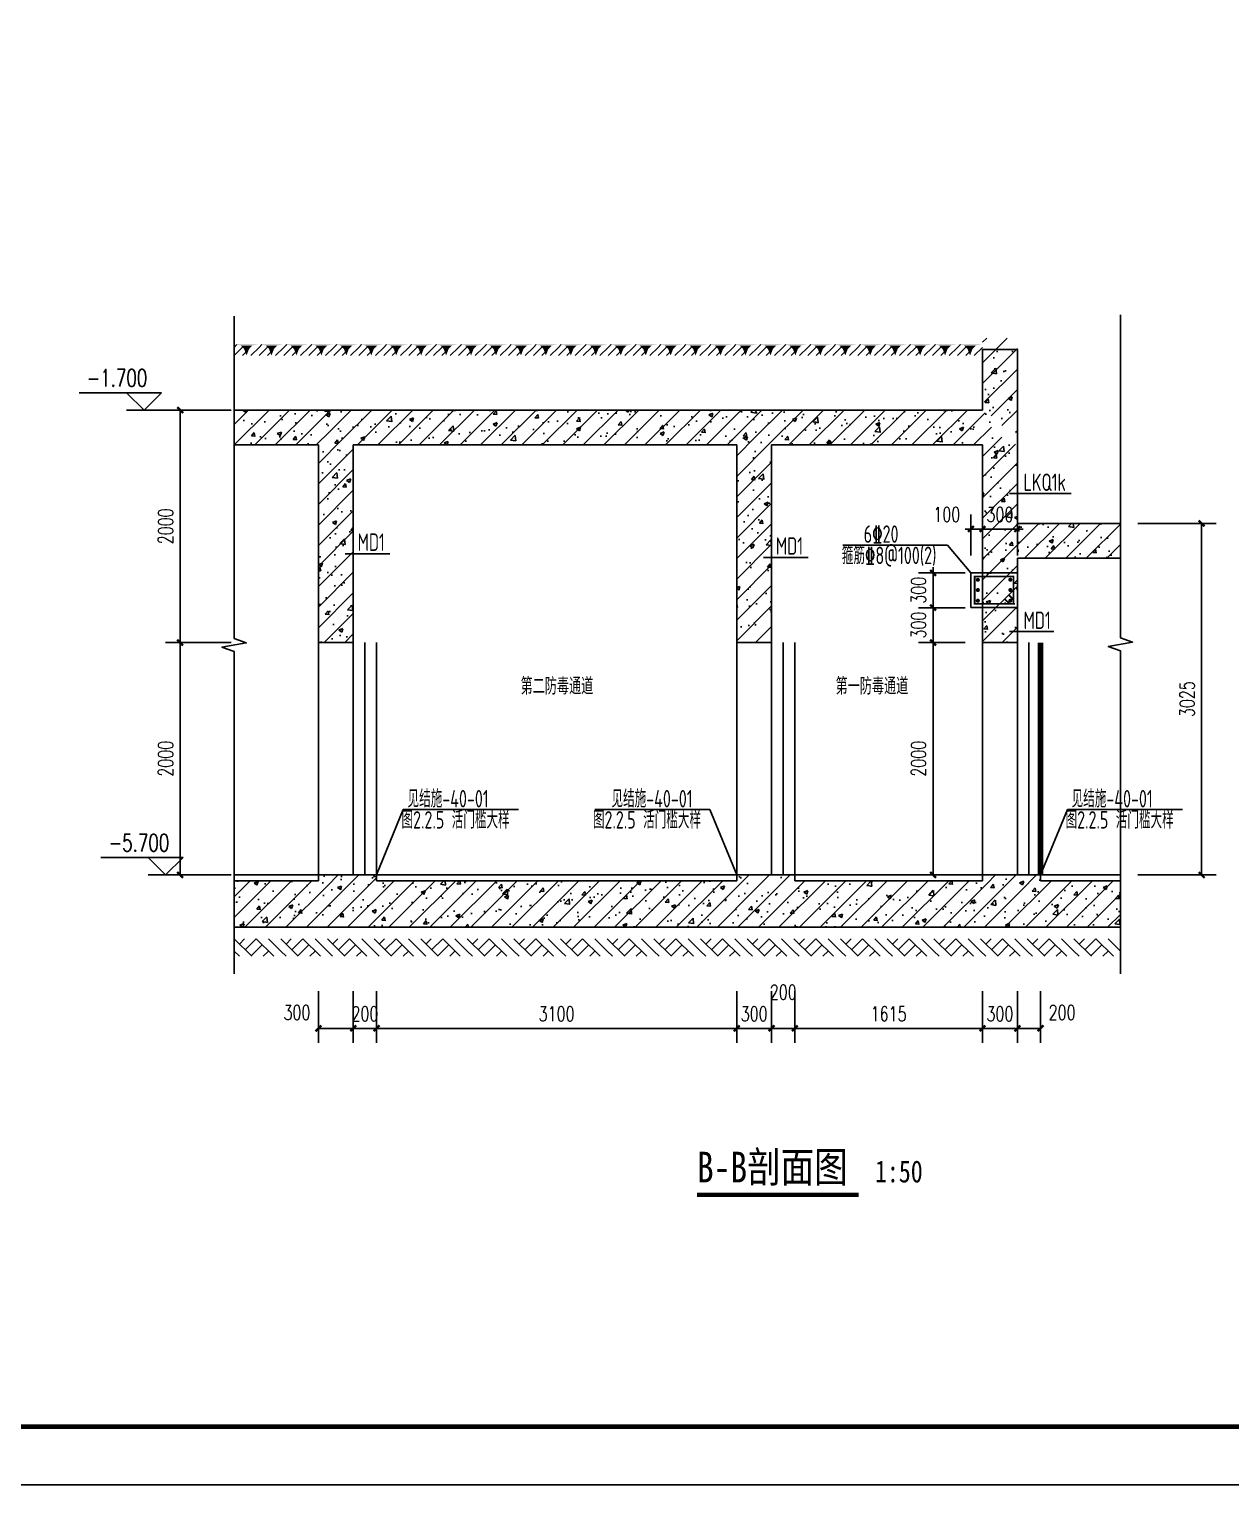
# Model space of a CAD drawing. Extents: x 37906 to 290206, y -18154 to 41246.
# Drawn here: x 133190 to 143533, y 11546 to 24074 of the extents above; entities that cross this region are included whole.
import ezdxf

# ---------------------------------------------------------------- set-up
doc = ezdxf.new("R2010")
doc.units = 0
doc.header["$LTSCALE"] = 1000
doc.header["$MEASUREMENT"] = 0
for name, color, linetype in [('$0$填充', 8, 'Continuous'), ('DIM_ELEV', 3, 'Continuous'), ('DIM_SYMB', 3, 'Continuous'), ('ECA_TK', 7, 'Continuous'), ('PUB_DIM', 3, 'Continuous'), ('PUB_HATCH', 8, 'Continuous'), ('PUB_TEXT', 7, 'Continuous'), ('REIN', 1, 'Continuous'), ('RF-M', 7, 'Continuous'), ('RF-QT', 30, 'Continuous'), ('SURFACE', 6, 'Continuous'), ('TEXT', 7, 'Continuous'), ('tk', 7, 'Continuous'), ('可见线', 7, 'Continuous')]:
    doc.layers.add(name, color=color, linetype=linetype)
doc.layers.add('RF-WZ', color=110, linetype='Continuous', lineweight=0)
doc.styles.add('_TCH_DIM', font='SIMPLEX', dxfattribs={"bigfont": 'GBCBIG'})
doc.styles.add('_TCH_DIM_T3', font='SIMPLEX', dxfattribs={"width": 0.705882, "bigfont": 'GBCBIG'})
doc.styles.add('KING-1', font='GBENOR', dxfattribs={"bigfont": 'GBCBIG'})
doc.styles.get("Standard").update_dxf_attribs({"font": 'tssdeng2.shx', "width": 0.7, "bigfont": 'hztxt.shx'})
doc.styles.add('TSSD_Rein', font='tssdeng2.shx', dxfattribs={"width": 0.7, "bigfont": 'tssdchn.shx'})
doc.styles.add('TYDG_01', font='', dxfattribs={"width": 0.8})
doc.styles.get('TYDG_01').set_extended_font_data('SimSun')
doc.dimstyles.new('_TCH_ARCH&&50', dxfattribs={"dimtxt": 127.5, "dimasz": 50, "dimexe": 125, "dimexo": 150, "dimgap": 61.25, "dimtad": 1, "dimdec": 0, "dimrnd": 5, "dimzin": 0, "dimdsep": 46, "dimtxsty": '_TCH_DIM_T3', "dimblk": 'ARCHTICK', "dimcen": 0.09, "dimclrt": 7, "dimazin": 2, "dimtfac": 1, "dimtdec": 0, "dimtix": 1, "dimtmove": 2, "dimatfit": 3, "dimfxl": 1, "dimtolj": 1, "dimtzin": 0, "dimarcsym": 0})
pattern_1 = [(45, (-1678361.19, -37604.78), (-88.388348, 88.388348), []), (50, (-1678361.2, -37604.78), (358.63009, -31.376067), [37.5, -412.5]), (355, (-1678361.2, -37604.8), (-69.37567, 376.09607), [30, -330]), (100.4514, (-1678331.3, -37607.4), (289.25469, 344.71977), [31.870095, -350.571056]), (46.1842, (-1678361.2, -37504.8), (533.62052, -82.75951), [56.25, -618.75]), (96.6356, (-1678316.7, -37511.7), (467.33135, 487.05894), [47.80514, -525.8565]), (351.1842, (-1678361.2, -37504.8), (467.33097, 487.0593), [45, -495]), (21, (-1678311.2, -37529.78), (298.453526, -201.309445), [37.5, -412.5]), (326, (-1678311.2, -37529.8), (121.657666, 362.57502), [30, -330]), (71.4514, (-1678286.3, -37546.56), (420.111314, 161.26525), [31.870095, -350.571056]), (37.5, (-1678361.19, -37604.78), (6.079928, 166.446927), [0, -326, 0, -335, 0, -331.25]), (7.5, (-1678361.19, -37604.78), (131.534769, 197.205856), [0, -191, 0, -318.5, 0, -126.25]), (327.5, (-1678472.69, -37604.78), (266.911218, -11.277436), [0, -125, 0, -390, 0, -517.5]), (317.5, (-1678522.69, -37604.78), (291.593085, 50.05249), [0, -162.5, 0, -259, 0, -367.5])]
pattern_2 = [(45, (-1678361.19, -37604.78), (-88.388348, 88.388348), []), (50, (-1678361.2, -37604.78), (358.63009, -31.376067), [37.5, -412.5]), (355, (-1678361.2, -37604.8), (-69.37567, 376.09607), [30, -330]), (100.4514, (-1678331.3, -37607.4), (289.25469, 344.71977), [31.870095, -350.571056]), (46.1842, (-1678361.2, -37504.8), (533.62052, -82.75951), [56.25, -618.75]), (96.6356, (-1678316.7, -37511.7), (467.33135, 487.05894), [47.80514, -525.8565]), (351.1842, (-1678361.2, -37504.8), (467.33097, 487.0593), [45, -495]), (21, (-1678311.2, -37529.78), (298.453526, -201.309445), [37.5, -412.5]), (326, (-1678311.2, -37529.8), (121.657666, 362.57502), [30, -330]), (71.4514, (-1678286.3, -37546.56), (420.111314, 161.26525), [31.870095, -350.571056]), (37.5, (-1678361.19, -37604.78), (6.079928, 166.446927), [0, -326, 0, -335, 0, -331.25]), (7.5, (-1678361.19, -37604.78), (131.534769, 197.205856), [0, -191, 0, -318.5, 0, -126.25]), (327.5, (-1678472.69, -37604.78), (266.911218, -11.277436), [0, -125, 0, -390, 0, -517.5]), (317.5, (-1678522.69, -37604.78), (291.593085, 50.05249), [0, -162.5, 0, -259, 0, -367.5])]

# ---------------------------------------------------------------- blocks, each defined once
blk = doc.blocks.new('10B_A1E图框')
at = {"layer": 'ECA_TK'}
blk.add_lwpolyline([(0, 0), (841, 0), (841, 594), (0, 594)], close=True, dxfattribs=at)
at = {"layer": 'ECA_TK', "const_width": 0.8}
blk.add_lwpolyline([(831, 10), (831, 584), (18, 584), (18, 10)], close=True, dxfattribs=at)
blk = doc.blocks.new('_ArchTick')
at = {"color": 0, "linetype": 'ByBlock', "const_width": 0.4}
blk.add_lwpolyline([(-0.5, -0.5), (0.5, 0.5)], dxfattribs=at)
blk = doc.blocks.new('*D171')
at = {"layer": 'Defpoints', "color": 0}
for p in [(142582, 19820), (143281, 19820), (142582, 16795)]:
    blk.add_point(p, dxfattribs=at)
at = {"layer": 'PUB_DIM', "color": 0, "lineweight": -2}
for p, q in [((142732, 19820), (143406, 19820)), ((143281, 16795), (143281, 19820)), ((142732, 16795), (143406, 16795))]:
    blk.add_line(p, q, dxfattribs=at)
at = {"layer": 'PUB_DIM', "color": 0, "lineweight": -2, "xscale": 50, "yscale": 50, "zscale": 50}
for p, rotation in [((143281, 19820), 90), ((143281, 16795), 270)]:
    blk.add_blockref('_ArchTick', p, dxfattribs=dict(at, rotation=rotation))
at = {"layer": 'PUB_DIM', "color": 7, "insert": (143156, 18308), "char_height": 127.5, "attachment_point": 5, "rotation": 90, "style": '_TCH_DIM_T3'}
blk.add_mtext('\\A1;3025', dxfattribs=at)
blk = doc.blocks.new('*D356')
at = {"layer": 'Defpoints', "color": 0}
for p in [(141695, 15945), (141895, 15945), (141895, 15475)]:
    blk.add_point(p, dxfattribs=at)
at = {"layer": 'PUB_DIM', "color": 0, "lineweight": -2}
for p, q in [((141695, 15795), (141695, 15350)), ((141895, 15795), (141895, 15350)), ((141695, 15475), (141895, 15475))]:
    blk.add_line(p, q, dxfattribs=at)
at = {"layer": 'PUB_DIM', "color": 0, "lineweight": -2, "xscale": 50, "yscale": 50, "zscale": 50, "rotation": 180}
blk.add_blockref('_ArchTick', (141695, 15475), dxfattribs=at)
at = {"layer": 'PUB_DIM', "color": 0, "lineweight": -2, "xscale": 50, "yscale": 50, "zscale": 50}
blk.add_blockref('_ArchTick', (141895, 15475), dxfattribs=at)
at = {"layer": 'PUB_DIM', "color": 7, "insert": (142080, 15612), "char_height": 127.5, "attachment_point": 5, "style": '_TCH_DIM_T3'}
blk.add_mtext('\\A1;200', dxfattribs=at)
blk = doc.blocks.new('*D357')
at = {"layer": 'Defpoints', "color": 0}
for p in [(141395, 15945), (141695, 15945), (141695, 15475)]:
    blk.add_point(p, dxfattribs=at)
at = {"layer": 'PUB_DIM', "color": 0, "lineweight": -2}
for p, q in [((141395, 15795), (141395, 15350)), ((141695, 15795), (141695, 15350)), ((141395, 15475), (141345, 15475)), ((141395, 15475), (141695, 15475)), ((141695, 15475), (141745, 15475))]:
    blk.add_line(p, q, dxfattribs=at)
at = {"layer": 'PUB_DIM', "color": 0, "lineweight": -2, "xscale": 50, "yscale": 50, "zscale": 50}
blk.add_blockref('_ArchTick', (141395, 15475), dxfattribs=at)
at = {"layer": 'PUB_DIM', "color": 0, "lineweight": -2, "xscale": 50, "yscale": 50, "zscale": 50, "rotation": 180}
blk.add_blockref('_ArchTick', (141695, 15475), dxfattribs=at)
at = {"layer": 'PUB_DIM', "color": 7, "insert": (141545, 15600), "char_height": 127.5, "attachment_point": 5, "style": '_TCH_DIM_T3'}
blk.add_mtext('\\A1;300', dxfattribs=at)
blk = doc.blocks.new('*D358')
at = {"layer": 'Defpoints', "color": 0}
for p in [(139780, 15945), (141395, 15945), (141395, 15475)]:
    blk.add_point(p, dxfattribs=at)
at = {"layer": 'PUB_DIM', "color": 0, "lineweight": -2}
for p, q in [((139780, 15795), (139780, 15350)), ((141395, 15795), (141395, 15350)), ((139780, 15475), (141395, 15475))]:
    blk.add_line(p, q, dxfattribs=at)
at = {"layer": 'PUB_DIM', "color": 0, "lineweight": -2, "xscale": 50, "yscale": 50, "zscale": 50, "rotation": 180}
blk.add_blockref('_ArchTick', (139780, 15475), dxfattribs=at)
at = {"layer": 'PUB_DIM', "color": 0, "lineweight": -2, "xscale": 50, "yscale": 50, "zscale": 50}
blk.add_blockref('_ArchTick', (141395, 15475), dxfattribs=at)
at = {"layer": 'PUB_DIM', "color": 7, "insert": (140587, 15600), "char_height": 127.5, "attachment_point": 5, "style": '_TCH_DIM_T3'}
blk.add_mtext('\\A1;1615', dxfattribs=at)
blk = doc.blocks.new('*D359')
at = {"layer": 'Defpoints', "color": 0}
for p in [(139580, 15945), (139780, 15945), (139780, 15475)]:
    blk.add_point(p, dxfattribs=at)
at = {"layer": 'PUB_DIM', "color": 0, "lineweight": -2}
for p, q in [((139580, 15795), (139580, 15350)), ((139780, 15795), (139780, 15350)), ((139580, 15475), (139780, 15475))]:
    blk.add_line(p, q, dxfattribs=at)
at = {"layer": 'PUB_DIM', "color": 0, "lineweight": -2, "xscale": 50, "yscale": 50, "zscale": 50, "rotation": 180}
blk.add_blockref('_ArchTick', (139580, 15475), dxfattribs=at)
at = {"layer": 'PUB_DIM', "color": 0, "lineweight": -2, "xscale": 50, "yscale": 50, "zscale": 50}
blk.add_blockref('_ArchTick', (139780, 15475), dxfattribs=at)
at = {"layer": 'PUB_DIM', "color": 7, "insert": (139680, 15787), "char_height": 127.5, "attachment_point": 5, "style": '_TCH_DIM_T3'}
blk.add_mtext('\\A1;200', dxfattribs=at)
blk = doc.blocks.new('*D360')
at = {"layer": 'Defpoints', "color": 0}
for p in [(139280, 15945), (139580, 15945), (139580, 15475)]:
    blk.add_point(p, dxfattribs=at)
at = {"layer": 'PUB_DIM', "color": 0, "lineweight": -2}
for p, q in [((139280, 15795), (139280, 15350)), ((139580, 15795), (139580, 15350)), ((139280, 15475), (139230, 15475)), ((139280, 15475), (139580, 15475)), ((139580, 15475), (139630, 15475))]:
    blk.add_line(p, q, dxfattribs=at)
at = {"layer": 'PUB_DIM', "color": 0, "lineweight": -2, "xscale": 50, "yscale": 50, "zscale": 50}
blk.add_blockref('_ArchTick', (139280, 15475), dxfattribs=at)
at = {"layer": 'PUB_DIM', "color": 0, "lineweight": -2, "xscale": 50, "yscale": 50, "zscale": 50, "rotation": 180}
blk.add_blockref('_ArchTick', (139580, 15475), dxfattribs=at)
at = {"layer": 'PUB_DIM', "color": 7, "insert": (139430, 15600), "char_height": 127.5, "attachment_point": 5, "style": '_TCH_DIM_T3'}
blk.add_mtext('\\A1;300', dxfattribs=at)
blk = doc.blocks.new('*D361')
at = {"layer": 'Defpoints', "color": 0}
for p in [(136180, 15945), (139280, 15945), (139280, 15475)]:
    blk.add_point(p, dxfattribs=at)
at = {"layer": 'PUB_DIM', "color": 0, "lineweight": -2}
for p, q in [((136180, 15795), (136180, 15350)), ((139280, 15795), (139280, 15350)), ((136180, 15475), (139280, 15475))]:
    blk.add_line(p, q, dxfattribs=at)
at = {"layer": 'PUB_DIM', "color": 0, "lineweight": -2, "xscale": 50, "yscale": 50, "zscale": 50, "rotation": 180}
blk.add_blockref('_ArchTick', (136180, 15475), dxfattribs=at)
at = {"layer": 'PUB_DIM', "color": 0, "lineweight": -2, "xscale": 50, "yscale": 50, "zscale": 50}
blk.add_blockref('_ArchTick', (139280, 15475), dxfattribs=at)
at = {"layer": 'PUB_DIM', "color": 7, "insert": (137730, 15600), "char_height": 127.5, "attachment_point": 5, "style": '_TCH_DIM_T3'}
blk.add_mtext('\\A1;3100', dxfattribs=at)
blk = doc.blocks.new('*D362')
at = {"layer": 'Defpoints', "color": 0}
for p in [(135980, 15945), (136180, 15945), (136180, 15475)]:
    blk.add_point(p, dxfattribs=at)
at = {"layer": 'PUB_DIM', "color": 0, "lineweight": -2}
for p, q in [((135980, 15795), (135980, 15350)), ((136180, 15795), (136180, 15350)), ((135980, 15475), (135930, 15475)), ((135980, 15475), (136180, 15475)), ((136180, 15475), (136230, 15475))]:
    blk.add_line(p, q, dxfattribs=at)
at = {"layer": 'PUB_DIM', "color": 0, "lineweight": -2, "xscale": 50, "yscale": 50, "zscale": 50}
blk.add_blockref('_ArchTick', (135980, 15475), dxfattribs=at)
at = {"layer": 'PUB_DIM', "color": 0, "lineweight": -2, "xscale": 50, "yscale": 50, "zscale": 50, "rotation": 180}
blk.add_blockref('_ArchTick', (136180, 15475), dxfattribs=at)
at = {"layer": 'PUB_DIM', "color": 7, "insert": (136080, 15600), "char_height": 127.5, "attachment_point": 5, "style": '_TCH_DIM_T3'}
blk.add_mtext('\\A1;200', dxfattribs=at)
blk = doc.blocks.new('*D363')
at = {"layer": 'Defpoints', "color": 0}
for p in [(135680, 15945), (135980, 15945), (135980, 15475)]:
    blk.add_point(p, dxfattribs=at)
at = {"layer": 'PUB_DIM', "color": 0, "lineweight": -2}
for p, q in [((135680, 15795), (135680, 15350)), ((135980, 15795), (135980, 15350)), ((135680, 15475), (135980, 15475))]:
    blk.add_line(p, q, dxfattribs=at)
at = {"layer": 'PUB_DIM', "color": 0, "lineweight": -2, "xscale": 50, "yscale": 50, "zscale": 50, "rotation": 180}
blk.add_blockref('_ArchTick', (135680, 15475), dxfattribs=at)
at = {"layer": 'PUB_DIM', "color": 0, "lineweight": -2, "xscale": 50, "yscale": 50, "zscale": 50}
blk.add_blockref('_ArchTick', (135980, 15475), dxfattribs=at)
at = {"layer": 'PUB_DIM', "color": 7, "insert": (135495, 15612), "char_height": 127.5, "attachment_point": 5, "style": '_TCH_DIM_T3'}
blk.add_mtext('\\A1;300', dxfattribs=at)
blk = doc.blocks.new('*D364')
at = {"layer": 'Defpoints', "color": 0}
for p in [(134490, 20795), (135080, 20795), (135080, 18795)]:
    blk.add_point(p, dxfattribs=at)
at = {"layer": 'PUB_DIM', "color": 0, "lineweight": -2}
for p, q in [((134930, 20795), (134365, 20795)), ((134490, 18795), (134490, 20795)), ((134930, 18795), (134365, 18795))]:
    blk.add_line(p, q, dxfattribs=at)
at = {"layer": 'PUB_DIM', "color": 0, "lineweight": -2, "xscale": 50, "yscale": 50, "zscale": 50}
for p, rotation in [((134490, 20795), 90), ((134490, 18795), 270)]:
    blk.add_blockref('_ArchTick', p, dxfattribs=dict(at, rotation=rotation))
at = {"layer": 'PUB_DIM', "color": 7, "insert": (134365, 19795), "char_height": 127.5, "attachment_point": 5, "rotation": 90, "style": '_TCH_DIM_T3'}
blk.add_mtext('\\A1;2000', dxfattribs=at)
blk = doc.blocks.new('*D365')
at = {"layer": 'Defpoints', "color": 0}
for p in [(134490, 18795), (135080, 18795), (135080, 16795)]:
    blk.add_point(p, dxfattribs=at)
at = {"layer": 'PUB_DIM', "color": 0, "lineweight": -2}
for p, q in [((134930, 18795), (134365, 18795)), ((134490, 16795), (134490, 18795)), ((134930, 16795), (134365, 16795))]:
    blk.add_line(p, q, dxfattribs=at)
at = {"layer": 'PUB_DIM', "color": 0, "lineweight": -2, "xscale": 50, "yscale": 50, "zscale": 50}
for p, rotation in [((134490, 18795), 90), ((134490, 16795), 270)]:
    blk.add_blockref('_ArchTick', p, dxfattribs=dict(at, rotation=rotation))
at = {"layer": 'PUB_DIM', "color": 7, "insert": (134365, 17795), "char_height": 127.5, "attachment_point": 5, "rotation": 90, "style": '_TCH_DIM_T3'}
blk.add_mtext('\\A1;2000', dxfattribs=at)
blk = doc.blocks.new('$LinePat$素土夯实')
at = {"color": 0}
for p, q in [((0, -210), (210, 0)), ((120, -300), (420, 0)), ((420, 0), (608, -188)), ((495, -300), (795, 0)), ((615, 0), (705, -90)), ((210, -210), (300, -300)), ((315, -105), (502, -293)), ((705, -300), (795, -210))]:
    blk.add_line(p, q, dxfattribs=at)
blk = doc.blocks.new('$LinePat$自然土壤')
at = {"color": 0}
for p, q in [((0, -90), (71, -19)), ((0, -300), (211, -89)), ((210, -300), (286, -224)), ((420, -300), (630, -90))]:
    blk.add_line(p, q, dxfattribs=at)
for points in [[(0, 0), (630, 0), (168, -45), (462, -45)], [(168, -45), (462, -45), (252, -132), (378, -132)], [(252, -132), (378, -132), (315, -300)]]:
    blk.add_solid(points, dxfattribs=at)
blk = doc.blocks.new('*D1051')
at = {"layer": 'Defpoints', "color": 0}
for p in [(141395, 19772), (141295, 19395), (141395, 19395)]:
    blk.add_point(p, dxfattribs=at)
at = {"layer": 'PUB_DIM', "color": 0, "lineweight": -2}
for p, q in [((141295, 19545), (141295, 19897)), ((141395, 19545), (141395, 19897)), ((141295, 19772), (141245, 19772)), ((141295, 19772), (141395, 19772)), ((141395, 19772), (141445, 19772))]:
    blk.add_line(p, q, dxfattribs=at)
at = {"layer": 'PUB_DIM', "color": 0, "lineweight": -2, "xscale": 50, "yscale": 50, "zscale": 50}
blk.add_blockref('_ArchTick', (141295, 19772), dxfattribs=at)
at = {"layer": 'PUB_DIM', "color": 0, "lineweight": -2, "xscale": 50, "yscale": 50, "zscale": 50, "rotation": 180}
blk.add_blockref('_ArchTick', (141395, 19772), dxfattribs=at)
at = {"layer": 'PUB_DIM', "color": 7, "insert": (141088, 19897), "char_height": 127.5, "attachment_point": 5, "style": '_TCH_DIM_T3'}
blk.add_mtext('\\A1;100', dxfattribs=at)
blk = doc.blocks.new('*D1052')
at = {"layer": 'Defpoints', "color": 0}
for p in [(141695, 19772), (141395, 19395), (141695, 19395)]:
    blk.add_point(p, dxfattribs=at)
at = {"layer": 'PUB_DIM', "color": 0, "lineweight": -2}
for p, q in [((141395, 19545), (141395, 19897)), ((141695, 19545), (141695, 19897)), ((141395, 19772), (141345, 19772)), ((141395, 19772), (141695, 19772)), ((141695, 19772), (141745, 19772))]:
    blk.add_line(p, q, dxfattribs=at)
at = {"layer": 'PUB_DIM', "color": 0, "lineweight": -2, "xscale": 50, "yscale": 50, "zscale": 50}
blk.add_blockref('_ArchTick', (141395, 19772), dxfattribs=at)
at = {"layer": 'PUB_DIM', "color": 0, "lineweight": -2, "xscale": 50, "yscale": 50, "zscale": 50, "rotation": 180}
blk.add_blockref('_ArchTick', (141695, 19772), dxfattribs=at)
at = {"layer": 'PUB_DIM', "color": 7, "insert": (141545, 19897), "char_height": 127.5, "attachment_point": 5, "style": '_TCH_DIM_T3'}
blk.add_mtext('\\A1;300', dxfattribs=at)
blk = doc.blocks.new('*D1053')
at = {"layer": 'Defpoints', "color": 0}
for p in [(140970, 19095), (141395, 19095), (141395, 18795)]:
    blk.add_point(p, dxfattribs=at)
at = {"layer": 'PUB_DIM', "color": 0, "lineweight": -2}
for p, q in [((141245, 19095), (140845, 19095)), ((140970, 19095), (140970, 19145)), ((140970, 18795), (140970, 19095)), ((141245, 18795), (140845, 18795)), ((140970, 18795), (140970, 18745))]:
    blk.add_line(p, q, dxfattribs=at)
at = {"layer": 'PUB_DIM', "color": 0, "lineweight": -2, "xscale": 50, "yscale": 50, "zscale": 50}
for p, rotation in [((140970, 19095), 270), ((140970, 18795), 90)]:
    blk.add_blockref('_ArchTick', p, dxfattribs=dict(at, rotation=rotation))
at = {"layer": 'PUB_DIM', "color": 7, "insert": (140845, 18945), "char_height": 127.5, "attachment_point": 5, "rotation": 90, "style": '_TCH_DIM_T3'}
blk.add_mtext('\\A1;300', dxfattribs=at)
blk = doc.blocks.new('*D1054')
at = {"layer": 'Defpoints', "color": 0}
for p in [(140970, 19395), (141395, 19395), (141395, 19095)]:
    blk.add_point(p, dxfattribs=at)
at = {"layer": 'PUB_DIM', "color": 0, "lineweight": -2}
for p, q in [((140970, 19395), (140970, 19445)), ((141245, 19395), (140845, 19395)), ((140970, 19095), (140970, 19395)), ((141245, 19095), (140845, 19095)), ((140970, 19095), (140970, 19045))]:
    blk.add_line(p, q, dxfattribs=at)
at = {"layer": 'PUB_DIM', "color": 0, "lineweight": -2, "xscale": 50, "yscale": 50, "zscale": 50}
for p, rotation in [((140970, 19395), 270), ((140970, 19095), 90)]:
    blk.add_blockref('_ArchTick', p, dxfattribs=dict(at, rotation=rotation))
at = {"layer": 'PUB_DIM', "color": 7, "insert": (140845, 19245), "char_height": 127.5, "attachment_point": 5, "rotation": 90, "style": '_TCH_DIM_T3'}
blk.add_mtext('\\A1;300', dxfattribs=at)
blk = doc.blocks.new('*D1055')
at = {"layer": 'Defpoints', "color": 0}
for p in [(141395, 18795), (140970, 16795), (141395, 16795)]:
    blk.add_point(p, dxfattribs=at)
at = {"layer": 'PUB_DIM', "color": 0, "lineweight": -2}
for p, q in [((141245, 18795), (140845, 18795)), ((140970, 18795), (140970, 16795)), ((141245, 16795), (140845, 16795))]:
    blk.add_line(p, q, dxfattribs=at)
at = {"layer": 'PUB_DIM', "color": 0, "lineweight": -2, "xscale": 50, "yscale": 50, "zscale": 50}
for p, rotation in [((140970, 18795), 90), ((140970, 16795), 270)]:
    blk.add_blockref('_ArchTick', p, dxfattribs=dict(at, rotation=rotation))
at = {"layer": 'PUB_DIM', "color": 7, "insert": (140845, 17795), "char_height": 127.5, "attachment_point": 5, "rotation": 90, "style": '_TCH_DIM_T3'}
blk.add_mtext('\\A1;2000', dxfattribs=at)

msp = doc.modelspace()

# ---------------------------------------------------------------- hatches: boundary and pattern name
at = {"layer": 'PUB_HATCH'}
h = msp.add_hatch(dxfattribs=at)
h.set_pattern_fill('钢筋混凝土', color=256, scale=50, style=0)
h.set_pattern_definition([(45, (-1678361.19, -37504.78), (-88.388348, 88.388348), []), (50, (-1678361.2, -37504.78), (358.63009, -31.376067), [37.5, -412.5]), (355, (-1678361.2, -37504.8), (-69.37567, 376.09607), [30, -330]), (100.4514, (-1678331.3, -37507.4), (289.25469, 344.71977), [31.870095, -350.571056]), (46.1842, (-1678361.2, -37404.8), (533.62052, -82.75951), [56.25, -618.75]), (96.6356, (-1678316.7, -37411.7), (467.33135, 487.05894), [47.80514, -525.8565]), (351.1842, (-1678361.2, -37404.8), (467.33097, 487.0593), [45, -495]), (21, (-1678311.2, -37429.78), (298.453526, -201.309445), [37.5, -412.5]), (326, (-1678311.2, -37429.8), (121.657666, 362.57502), [30, -330]), (71.4514, (-1678286.3, -37446.56), (420.111314, 161.26525), [31.870095, -350.571056]), (37.5, (-1678361.19, -37504.78), (6.079928, 166.446927), [0, -326, 0, -335, 0, -331.25]), (7.5, (-1678361.19, -37504.78), (131.534769, 197.205856), [0, -191, 0, -318.5, 0, -126.25]), (327.5, (-1678472.69, -37504.78), (266.911218, -11.277436), [0, -125, 0, -390, 0, -517.5]), (317.5, (-1678522.69, -37504.78), (291.593085, 50.05249), [0, -162.5, 0, -259, 0, -367.5])])
h.paths.add_polyline_path([(141495, 20695.1), (141695, 20595.1), (141695, 21415.3), (141395, 21415.3), (141395, 20895.1)])
h = msp.add_hatch(dxfattribs=at)
h.set_pattern_fill('钢筋混凝土', color=256, scale=50, style=0)
h.set_pattern_definition(pattern_2)
h.paths.add_polyline_path([(135779.9, 20595.1), (135679.9, 20795.1), (134953.9, 20795.1), (134953.9, 20495.1), (135679.9, 20495.1)])
h = msp.add_hatch(dxfattribs=at)
h.set_pattern_fill('钢筋混凝土', color=256, scale=50, style=0)
h.set_pattern_definition(pattern_2)
h.paths.add_polyline_path([(139379.9, 20595.1), (139279.9, 20795.1), (135679.9, 20795.1), (135779.9, 20595.1), (135979.9, 20495.1), (139279.9, 20495.1)])
h = msp.add_hatch(dxfattribs=at)
h.set_pattern_fill('钢筋混凝土', color=256, scale=50, style=0)
h.set_pattern_definition(pattern_2)
h.paths.add_polyline_path([(141495, 20695.1), (141395, 20795.1), (139279.9, 20795.1), (139379.9, 20595.1), (139579.9, 20495.1), (141395, 20495.1)])
h = msp.add_hatch(dxfattribs=at)
h.set_pattern_fill('钢筋混凝土', color=256, scale=50, style=0)
h.set_pattern_definition(pattern_1)
h.paths.add_polyline_path([(135979.9, 18795.1), (135979.9, 20495.1), (135779.9, 20595.1), (135679.9, 20495.1), (135679.9, 18795.1)])
h = msp.add_hatch(dxfattribs=at)
h.set_pattern_fill('钢筋混凝土', color=256, scale=50, style=0)
h.set_pattern_definition(pattern_1)
h.paths.add_polyline_path([(139579.9, 18795.1), (139579.9, 20495.1), (139379.9, 20595.1), (139279.9, 20495.1), (139279.9, 18795.1)])
h = msp.add_hatch(dxfattribs=at)
h.set_pattern_fill('钢筋混凝土', color=256, scale=50, style=0)
h.set_pattern_definition(pattern_1)
h.paths.add_polyline_path([(141595, 19620.1), (141695, 19820.1), (141695, 20495.1), (141495, 20595.1), (141395, 20495.1), (141395, 19520.1)])
h = msp.add_hatch(dxfattribs=at)
h.set_pattern_fill('钢筋混凝土', color=256, scale=50, style=0)
h.set_pattern_definition(pattern_1)
h.paths.add_polyline_path([(142582.2, 19820.1), (141695, 19820.1), (141595, 19620.1), (141695, 19520.1), (142582.2, 19520.1)])
h = msp.add_hatch(dxfattribs=at)
h.set_pattern_fill('钢筋混凝土', color=256, scale=50, style=0)
h.set_pattern_definition(pattern_1)
h.paths.add_polyline_path([(141695, 18795.1), (141695, 19520.1), (141595, 19620.1), (141395, 19520.1), (141395, 18795.1)])
h = msp.add_hatch(dxfattribs=at)
h.set_pattern_fill('钢筋混凝土', color=256, scale=50, style=0)
h.set_pattern_definition(pattern_1)
h.paths.add_polyline_path([(135913.2, 16611.8), (136179.9, 16745.1), (136179.9, 16795.1), (135679.9, 16795.1), (135679.9, 16745.1)])
h = msp.add_hatch(dxfattribs=at)
h.set_pattern_fill('钢筋混凝土', color=256, scale=50, style=0)
h.set_pattern_definition(pattern_1)
h.paths.add_polyline_path([(139513.2, 16611.8), (139779.9, 16745.1), (139779.9, 16795.1), (139279.9, 16795.1), (139279.9, 16745.1)])
h = msp.add_hatch(dxfattribs=at)
h.set_pattern_fill('钢筋混凝土', color=256, scale=50, style=0)
h.set_pattern_definition(pattern_1)
h.paths.add_polyline_path([(141628.3, 16611.8), (141895, 16745.1), (141895, 16795.1), (141395, 16795.1), (141395, 16745.1)])
h = msp.add_hatch(dxfattribs=at)
h.set_pattern_fill('钢筋混凝土', color=256, scale=50, style=0)
h.set_pattern_definition(pattern_1)
h.paths.add_polyline_path([(135913.2, 16611.8), (135679.9, 16745.1), (134953.9, 16745.1), (134953.9, 16345.1), (135879.9, 16345.1)])
h = msp.add_hatch(dxfattribs=at)
h.set_pattern_fill('钢筋混凝土', color=256, scale=50, style=0)
h.set_pattern_definition(pattern_1)
h.paths.add_polyline_path([(139513.2, 16611.8), (139279.9, 16745.1), (136179.9, 16745.1), (135913.2, 16611.8), (135879.9, 16345.1), (139479.9, 16345.1)])
h = msp.add_hatch(dxfattribs=at)
h.set_pattern_fill('钢筋混凝土', color=256, scale=50, style=0)
h.set_pattern_definition(pattern_1)
h.paths.add_polyline_path([(141628.3, 16611.8), (141395, 16745.1), (139779.9, 16745.1), (139513.2, 16611.8), (139479.9, 16345.1), (141595, 16345.1)])
h = msp.add_hatch(dxfattribs=at)
h.set_pattern_fill('钢筋混凝土', color=256, scale=50, style=0)
h.set_pattern_definition(pattern_1)
h.paths.add_polyline_path([(142582.2, 16745.1), (141895, 16745.1), (141628.3, 16611.8), (141595, 16345.1), (142582.2, 16345.1)])

# ---------------------------------------------------------------- linework, layer by layer
for p, q in [((142159.3, 20078.1), (141626.1, 20078.2)), ((136293.7, 19558.9), (135910.5, 19558.9)), ((139893.7, 19526.3), (139510.5, 19526.3)), ((142009.4, 18890.5), (141626.1, 18890.6))]:
    msp.add_line(p, q)
at = {"layer": 'DIM_ELEV'}
for p, q in [((134329.1, 20945.1), (133620.6, 20945.1)), ((134179.1, 20795.1), (134029.1, 20945.1)), ((134179.1, 20795.1), (134329.1, 20945.1)), ((134529.1, 20795.1), (134029.1, 20795.1)), ((134514.8, 16945.1), (133806.4, 16945.1)), ((134364.8, 16795.1), (134214.8, 16945.1)), ((134364.8, 16795.1), (134514.8, 16945.1)), ((134714.8, 16795.1), (134214.8, 16795.1))]:
    msp.add_line(p, q, dxfattribs=at)
at = {"layer": 'DIM_SYMB'}
for points in [[(134953.9, 21603.3), (134953.9, 18830.5), (135058.9, 18792.3), (134848.9, 18755.2), (134953.9, 18718), (134953.9, 15945.1)], [(142582.2, 21615.7), (142582.2, 18836.7), (142687.2, 18798.5), (142477.2, 18761.4), (142582.2, 18724.2), (142582.2, 15945.1)]]:
    msp.add_lwpolyline(points, dxfattribs=at)
at = {"layer": 'DIM_SYMB', "const_width": 35}
msp.add_lwpolyline([(138937.6, 14042.1), (140329.6, 14042.1)], dxfattribs=at)
at = {"layer": 'REIN', "const_width": 15}
msp.add_lwpolyline([(141662.5, 19362.6), (141662.5, 19127.6), (141327.5, 19127.6), (141327.5, 19362.6)], close=True, dxfattribs=at)
at = {"layer": 'REIN', "const_width": 17.5}
for points in [[(141363.8, 19334.9, -1), (141346.3, 19334.9, -1)], [(141626.2, 19334.9, 1), (141643.7, 19334.9, 1)], [(141363.8, 19246.8, -1), (141346.3, 19246.8, -1)], [(141363.8, 19154.9, -1), (141346.3, 19154.9, -1)], [(141626.2, 19246.8, 1), (141643.7, 19246.8, 1)], [(141626.2, 19154.9, 1), (141643.7, 19154.9, 1)]]:
    msp.add_lwpolyline(points, format="xyb", close=True, dxfattribs=at)
at = {"layer": 'REIN', "const_width": 15}
for points in [[(141627.2, 19127.6), (141584.7, 19170.1)], [(141620.1, 19205.4), (141662.5, 19163)]]:
    msp.add_lwpolyline(points, dxfattribs=at)
at = {"layer": 'RF-M'}
for p, q in [((135679.9, 16795.1), (135679.9, 18795.1)), ((135979.9, 18795.1), (135979.9, 16795.1)), ((136079.9, 18795.1), (136079.9, 16795.1)), ((136179.9, 18795.1), (136179.9, 16795.1)), ((139279.9, 16795.1), (139279.9, 18795.1)), ((139579.9, 18795.1), (139579.9, 16795.1)), ((139679.9, 18795.1), (139679.9, 16795.1)), ((139779.9, 16795.1), (139779.9, 18795.1)), ((141395, 16795.1), (141395, 18795.1)), ((141695, 18795.1), (141695, 16795.1)), ((141795, 18795.1), (141795, 16795.1))]:
    msp.add_line(p, q, dxfattribs=at)
at = {"layer": 'RF-M', "const_width": 50}
msp.add_lwpolyline([(141895, 18795.1), (141895, 16795.1)], dxfattribs=at)
at = {"layer": 'RF-QT'}
for p, q in [((141395, 21315.3), (141395, 20795.1)), ((141395, 21315.3), (141695, 21315.3)), ((141695, 21315.3), (141695, 19820.1)), ((134953.9, 20495.1), (134953.9, 20795.1)), ((134953.9, 20795.1), (141395, 20795.1)), ((135679.9, 20495.1), (134953.9, 20495.1)), ((135679.9, 18795.1), (135679.9, 20495.1)), ((135979.9, 18795.1), (135979.9, 20495.1)), ((139279.9, 20495.1), (135979.9, 20495.1)), ((139279.9, 18795.1), (139279.9, 20495.1)), ((139579.9, 18795.1), (139579.9, 20495.1)), ((141395, 20495.1), (139579.9, 20495.1)), ((141395, 20495.1), (141395, 18795.1)), ((142582.2, 19820.1), (141695, 19820.1)), ((142582.2, 19520.1), (142582.2, 19820.1)), ((142582.2, 19520.1), (141695, 19520.1)), ((141695, 19520.1), (141695, 18795.1)), ((135679.9, 18795.1), (135979.9, 18795.1)), ((139279.9, 18795.1), (139579.9, 18795.1)), ((141395, 18795.1), (141695, 18795.1)), ((135679.9, 16745.1), (135679.9, 16795.1)), ((135679.9, 16795.1), (136179.9, 16795.1)), ((136179.9, 16745.1), (136179.9, 16795.1)), ((139279.9, 16745.1), (139279.9, 16795.1)), ((139279.9, 16795.1), (139779.9, 16795.1)), ((139779.9, 16745.1), (139779.9, 16795.1)), ((141395, 16795.1), (141895, 16795.1)), ((141395, 16795.1), (141395, 16745.1)), ((141895, 16745.1), (141895, 16795.1)), ((135679.9, 16745.1), (134953.9, 16745.1)), ((134953.9, 16345.1), (134953.9, 16745.1)), ((139279.9, 16745.1), (136179.9, 16745.1)), ((141395, 16745.1), (139779.9, 16745.1)), ((142582.2, 16745.1), (141895, 16745.1)), ((142582.2, 16345.1), (142582.2, 16745.1)), ((134953.9, 16345.1), (142582.2, 16345.1))]:
    msp.add_line(p, q, dxfattribs=at)
at = {"layer": 'TEXT'}
for p, q in [((140193.2, 19632.4), (141095, 19632.4)), ((141095, 19632.4), (141295, 19395.1))]:
    msp.add_line(p, q, dxfattribs=at)
at = {"layer": 'TEXT', "color": 4}
for p, q in [((136410.4, 17357), (136179.9, 16795.1)), ((136410.4, 17357), (137402.2, 17357)), ((139049.3, 17357), (138057.6, 17357)), ((139049.3, 17357), (139279.9, 16795.1)), ((142125.6, 17357), (141895, 16795.1)), ((142125.6, 17357), (143117.3, 17357))]:
    msp.add_line(p, q, dxfattribs=at)
at = {"layer": 'TEXT'}
msp.add_lwpolyline([(141295, 19095.1), (141695, 19095.1), (141695, 19395.1), (141295, 19395.1)], close=True, dxfattribs=at)
at = {"layer": '可见线'}
for p, q in [((135679.9, 16795.1), (134953.9, 16795.1)), ((139279.9, 16795.1), (135979.9, 16795.1)), ((141395, 16795.1), (139579.9, 16795.1)), ((142582.2, 16795.1), (141695, 16795.1))]:
    msp.add_line(p, q, dxfattribs=at)

# ---------------------------------------------------------------- block references
at = {"layer": '$0$填充', "xscale": -0.5050198532855031, "yscale": 0.5, "zscale": 0.5, "rotation": 359.9999999904337}
for p in [(135355.4, 16245.1), (135756.9, 16245.1), (136158.3, 16245.1), (136559.8, 16245.1), (136961.3, 16245.1), (137362.8, 16245.1), (137764.3, 16245.1), (138165.8, 16245.1), (138567.3, 16245.1), (138968.8, 16245.1), (139370.3, 16245.1), (139771.8, 16245.1), (140173.3, 16245.1), (140574.7, 16245.1), (140976.2, 16245.1), (141377.7, 16245.1), (141779.2, 16245.1), (142180.7, 16245.1), (142582.2, 16245.1)]:
    msp.add_blockref('$LinePat$素土夯实', p, dxfattribs=at)
at = {"layer": 'SURFACE', "color": 8, "xscale": 0.3408008177335538, "yscale": 0.3333333333333333, "zscale": 0.3333333333333333}
for p in [(134953.9, 21365.3), (135168.6, 21365.3), (135383.3, 21365.3), (135598, 21365.3), (135812.7, 21365.3), (136027.4, 21365.3), (136242.1, 21365.3), (136456.8, 21365.3), (136671.5, 21365.3), (136886.2, 21365.3), (137100.9, 21365.3), (137315.6, 21365.3), (137530.3, 21365.3), (137745, 21365.3), (137959.7, 21365.3), (138174.4, 21365.3), (138389.1, 21365.3), (138603.8, 21365.3), (138818.6, 21365.3), (139033.3, 21365.3), (139248, 21365.3), (139462.7, 21365.3), (139677.4, 21365.3), (139892.1, 21365.3), (140106.8, 21365.3), (140321.5, 21365.3), (140536.2, 21365.3), (140750.9, 21365.3), (140965.6, 21365.3), (141180.3, 21365.3)]:
    msp.add_blockref('$LinePat$自然土壤', p, dxfattribs=at)
at = {"layer": 'tk', "xscale": 50, "yscale": 50, "zscale": 50}
msp.add_blockref('10B_A1E图框', (122006.2, 11546.3), dxfattribs=at)

# ---------------------------------------------------------------- texts
at = {"width": 0.7}
for s, p in [('LKQ1k', (141748.2, 20099.3)), ('MD1', (141748.2, 18911.7))]:
    msp.add_text(s, height=150, rotation=359.99028, dxfattribs=at).set_placement(p)
for p in [(136016.9, 19583.6), (139616.9, 19550.9)]:
    msp.add_text('MD1', height=150, dxfattribs=at).set_placement(p)
at = {"layer": 'PUB_TEXT'}
for s, height, style, width, p in [('-1.700', 148.75, '_TCH_DIM', 0.705882, (133685.1, 20997.6)), ('-5.700', 148.75, '_TCH_DIM', 0.705882, (133873.9, 16997.6)), ('B-B剖面图', 264.35, 'TYDG_01', 0.8, (138937.6, 14149)), ('1:50', 188.82, 'TYDG_01', 0.8, (140469.6, 14149))]:
    msp.add_text(s, height=height, dxfattribs=dict(at, style=style, width=width)).set_placement(p)
at = {"layer": 'RF-WZ', "style": 'KING-1'}
for s, p in [('第二防毒通道', (137420.1, 18347.4)), ('第一防毒通道', (140131, 18347.4))]:
    msp.add_text(s, height=144.68, dxfattribs=at).set_placement(p)
at = {"layer": 'TEXT', "color": 4, "ltscale": 100, "style": 'TSSD_Rein', "width": 0.7}
for s, p in [('6\x8420', (140372.8, 19653.2)), ('箍筋\x848@100(2)', (140184.1, 19469.8)), ('见结施-40-01', (136446.7, 17376.1)), ('见结施-40-01', (138201.9, 17376.1)), ('见结施-40-01', (142161.9, 17376.1)), ('图2.2.5 活门槛大样', (136394.7, 17194.2)), ('图2.2.5 活门槛大样', (138041.9, 17194.2)), ('图2.2.5 活门槛大样', (142109.9, 17194.2))]:
    msp.add_text(s, height=150, dxfattribs=at).set_placement(p)

# ---------------------------------------------------------------- dimensions: what is measured, and where the dimension line sits
at = {"layer": 'PUB_DIM'}
for p1, p2, distance, picture, middle in [((135079.9, 18795.1), (135079.9, 20795.1), 590.1, '*D364', (134364.8, 19795.1)), ((141395, 19395.1), (141695, 19395.1), 376.4, '*D1052', (141545, 19896.6)), ((142582.2, 16795.1), (142582.2, 19820.1), -698.7, '*D171', (143155.9, 18307.6)), ((141395, 19095.1), (141395, 19395.1), 425.1, '*D1054', (140844.9, 19245.1)), ((141395, 18795.1), (141395, 19095.1), 425.1, '*D1053', (140844.9, 18945.1)), ((135079.9, 16795.1), (135079.9, 18795.1), 590.1, '*D365', (134364.8, 17795.1)), ((141395, 18795.1), (141395, 16795.1), -425.1, '*D1055', (140844.9, 17795.1)), ((135979.9, 15945.1), (136179.9, 15945.1), -470.3, '*D362', (136079.9, 15599.8)), ((136179.9, 15945.1), (139279.9, 15945.1), -470.3, '*D361', (137729.9, 15599.8)), ((139279.9, 15945.1), (139579.9, 15945.1), -470.3, '*D360', (139429.9, 15599.8)), ((139779.9, 15945.1), (141395, 15945.1), -470.3, '*D358', (140587.4, 15599.8)), ((141395, 15945.1), (141695, 15945.1), -470.3, '*D357', (141545, 15599.8))]:
    dim = msp.add_aligned_dim(p1=p1, p2=p2, distance=distance, dimstyle='_TCH_ARCH&&50', dxfattribs=at)
    dim.commit()
    dim.dimension.update_dxf_attribs({"geometry": picture, "text_midpoint": middle})
for base, p1, p2, angle, picture, middle in [((141395, 19771.6), (141295, 19395.1), (141395, 19395.1), 0, '*D1051', (141087.9, 19896.6)), ((135979.9, 15474.8), (135679.9, 15945.1), (135979.9, 15945.1), 360, '*D363', (135494.9, 15612.3)), ((139779.9, 15474.8), (139579.9, 15945.1), (139779.9, 15945.1), 360, '*D359', (139679.9, 15787.3)), ((141895, 15474.8), (141695, 15945.1), (141895, 15945.1), 360, '*D356', (142080, 15612.3))]:
    dim = msp.add_linear_dim(base=base, p1=p1, p2=p2, angle=angle, dimstyle='_TCH_ARCH&&50', dxfattribs=at)
    dim.commit()
    dim.dimension.update_dxf_attribs({"geometry": picture, "text_midpoint": middle, "dimtype": 161})

doc.saveas('drawing.dxf')
